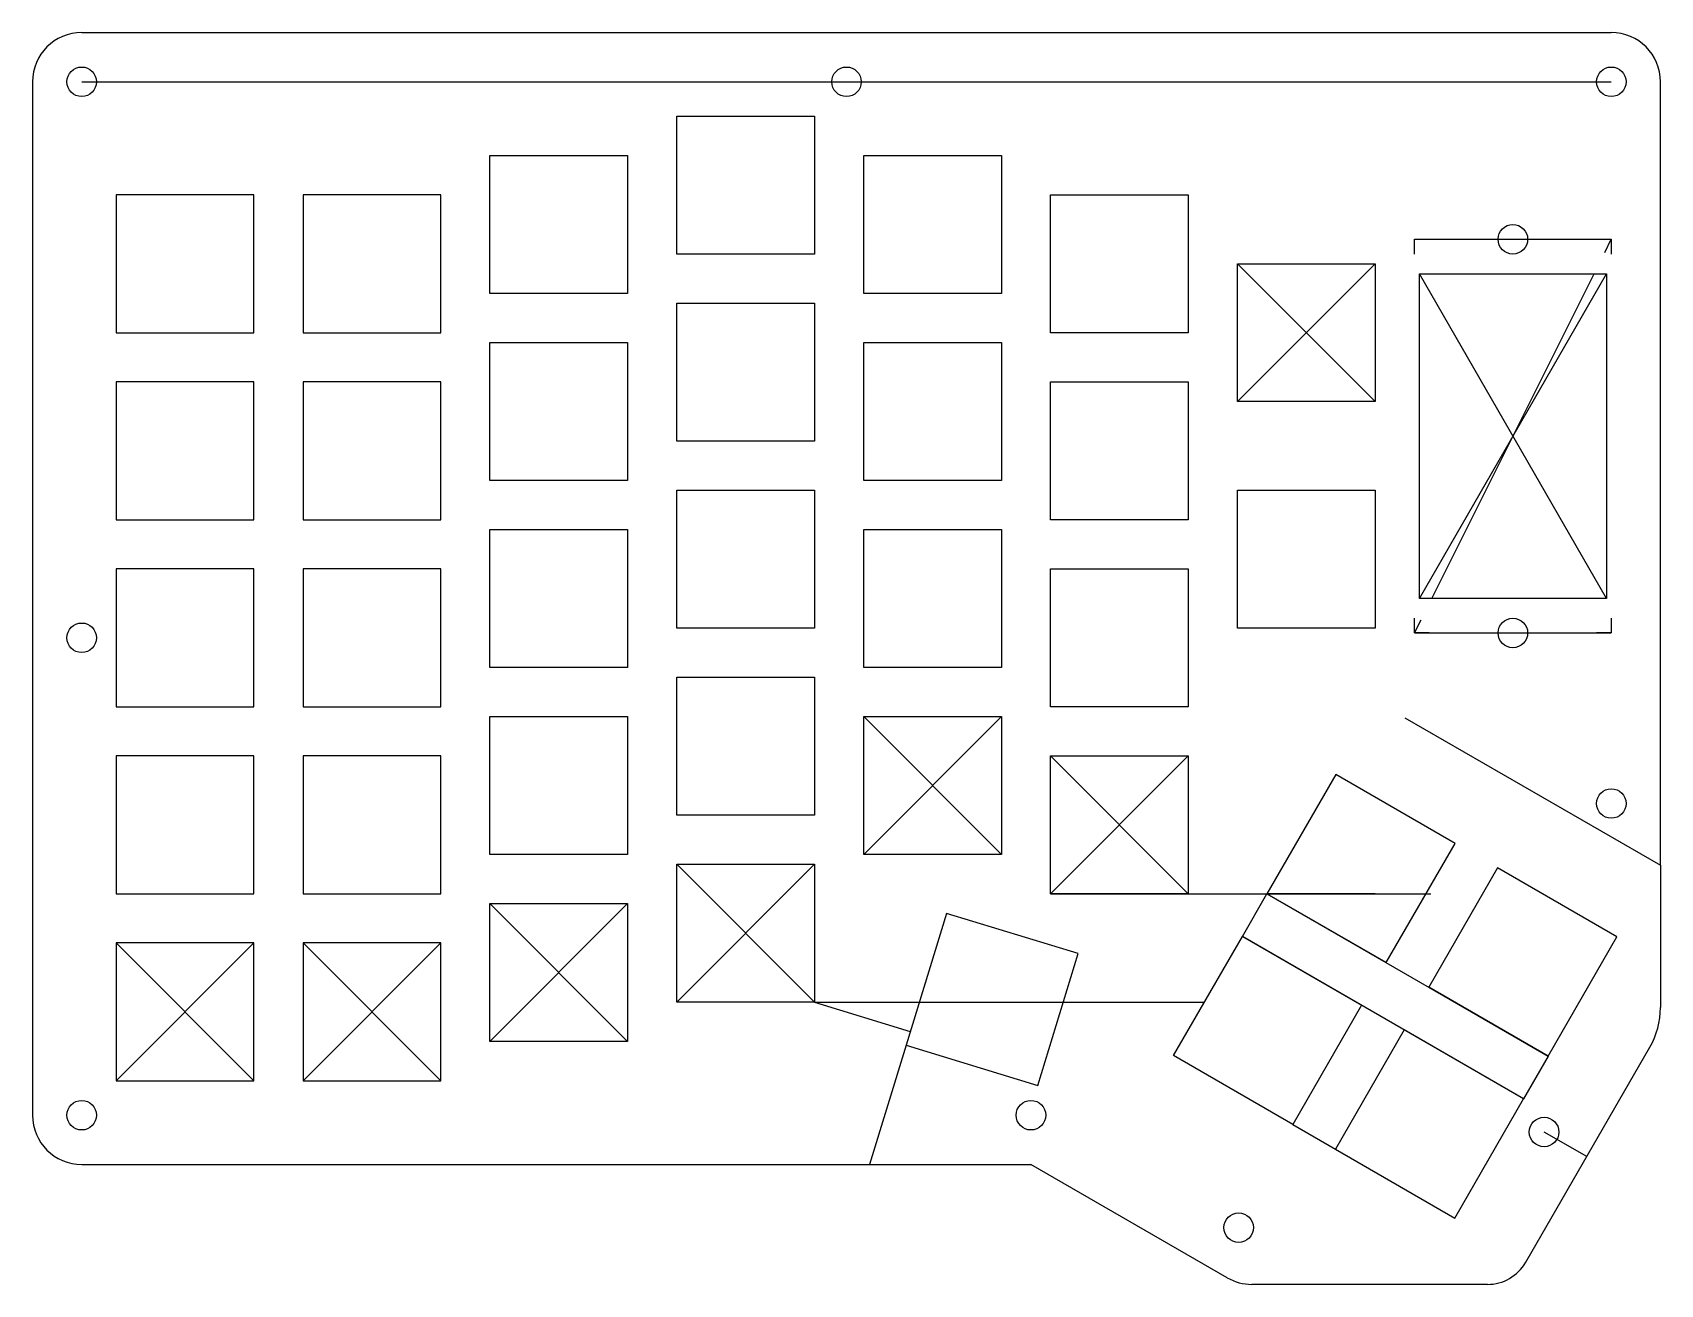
# Model space of a CAD drawing. Header units: millimetres. Extents: x -16 to 150, y -28 to 100.
import ezdxf

# ---------------------------------------------------------------- set-up
doc = ezdxf.new("R2010")
doc.units = ezdxf.units.MM
doc.layers.get('0').update_dxf_attribs({"linetype": 'CONTINUOUS'})

msp = doc.modelspace()

# ---------------------------------------------------------------- linework, layer by layer
for p, q in [((-10.5, 99.5), (126.45, 99.5)), ((-10.5, 99.5), (-10.5, 99.5)), ((126.45, 99.5), (145, 99.5)), ((-15.5, 94.5), (-15.5, 94.5)), ((-15.5, 94.5), (-15.5, 91)), ((-10.5, 94.5), (145, 94.5)), ((150, 14.89), (150, 94.5)), ((-15.5, 91), (-15.5, -10.5)), ((125, 77), (125, 78.5)), ((125, 78.5), (145, 78.5)), ((144.33, 77.16), (145, 78.5)), ((145, 78.5), (145, 77)), ((121, 62), (107, 76)), ((107, 62), (121, 76)), ((144.5, 42), (125.5, 75)), ((125.5, 42), (144.5, 75)), ((126.75, 42), (143.25, 75)), ((125, 38.5), (125, 40)), ((125, 38.5), (125.67, 39.84)), ((145, 40), (145, 38.5)), ((126.5, 38.5), (125, 38.5)), ((125, 38.5), (145, 38.5)), ((145, 38.5), (143.5, 38.5)), ((83, 16), (69, 30)), ((69, 16), (83, 30)), ((124.03, 29.88), (150, 14.89)), ((102, 12), (88, 26)), ((88, 12), (102, 26)), ((117, 24.12), (110, 12)), ((129.12, 17.12), (117, 24.12)), ((122.12, 5), (129.12, 17.12)), ((64, 1), (50, 15)), ((50, 1), (64, 15)), ((133.45, 14.62), (126.45, 2.5)), ((145.58, 7.62), (133.45, 14.62)), ((150, 14.89), (150, 0.43)), ((88, 12), (110, 12)), ((102, 12), (107, 12)), ((107, 12), (121, 12)), ((121, 12), (110, 12)), ((110, 12), (138.58, -4.5)), ((110, 12), (126.64, 12)), ((45, -3), (31, 11)), ((31, -3), (45, 11)), ((7, 7), (-7, -7)), ((-7, 7), (7, -7)), ((26, 7), (12, -7)), ((12, 7), (26, -7)), ((138.58, -4.5), (145.58, 7.62)), ((64, 1), (103.65, 1)), ((64, 1), (73.35, 1)), ((64, 1), (73.97, 1)), ((64, 1), (73.73, -1.98)), ((64, 1), (73.49, 1)), ((73.31, -3.38), (69.6, -15.5)), ((136.3, -25.44), (148.93, -3.57)), ((112.62, -11.45), (116.95, -13.95)), ((142.5, -14.71), (138.17, -12.21)), ((-10.5, -15.5), (69.6, -15.5)), ((69.6, -15.5), (86, -15.5)), ((105.96, -27.02), (86, -15.5)), ((132.41, -27.69), (108.46, -27.69))]:
    msp.add_line(p, q)
for points in [[(50, 91), (64, 91), (64, 77), (50, 77)], [(31, 73), (31, 87), (45, 87), (45, 73)], [(69, 73), (69, 87), (83, 87), (83, 73)], [(7, 83), (-7, 83), (-7, 69), (7, 69)], [(26, 83), (12, 83), (12, 69), (26, 69)], [(102, 69), (88, 69), (88, 83), (102, 83)], [(121, 62), (107, 62), (107, 76), (121, 76)], [(144.5, 42), (125.5, 42), (125.5, 75), (144.5, 75)], [(50, 72), (64, 72), (64, 58), (50, 58)], [(31, 54), (31, 68), (45, 68), (45, 54)], [(69, 54), (69, 68), (83, 68), (83, 54)], [(7, 64), (-7, 64), (-7, 50), (7, 50)], [(26, 64), (12, 64), (12, 50), (26, 50)], [(102, 50), (88, 50), (88, 64), (102, 64)], [(50, 53), (64, 53), (64, 39), (50, 39)], [(121, 39), (107, 39), (107, 53), (121, 53)], [(31, 35), (31, 49), (45, 49), (45, 35)], [(69, 35), (69, 49), (83, 49), (83, 35)], [(7, 45), (-7, 45), (-7, 31), (7, 31)], [(26, 45), (12, 45), (12, 31), (26, 31)], [(102, 31), (88, 31), (88, 45), (102, 45)], [(50, 34), (64, 34), (64, 20), (50, 20)], [(31, 16), (31, 30), (45, 30), (45, 16)], [(83, 16), (69, 16), (69, 30), (83, 30)], [(7, 26), (-7, 26), (-7, 12), (7, 12)], [(26, 26), (12, 26), (12, 12), (26, 12)], [(102, 12), (88, 12), (88, 26), (102, 26)], [(64, 1), (50, 1), (50, 15), (64, 15)], [(110, 12), (138.58, -4.5), (136.08, -8.83), (107.5, 7.67)], [(110, 12), (122.12, 5)], [(45, -3), (31, -3), (31, 11), (45, 11)], [(73.31, -3.38), (86.69, -7.47), (90.79, 5.92), (77.4, 10.01)], [(7, 7), (-7, 7), (-7, -7), (7, -7)], [(26, 7), (12, 7), (12, -7), (26, -7)], [(107.5, 7.67), (119.62, 0.67), (112.62, -11.45), (100.5, -4.45)], [(138.58, -4.5), (126.45, 2.5)], [(116.95, -13.95), (129.08, -20.95), (136.08, -8.83), (123.95, -1.83)]]:
    msp.add_lwpolyline(points, close=True)
for centre in [(-10.5, 94.5), (67.25, 94.5), (145, 94.5), (135, 78.5), (135, 38.5), (-10.5, 38.01), (145, 21.17), (-10.5, -10.5), (86, -10.5), (138.17, -12.21), (107.12, -21.92)]:
    msp.add_circle(centre, 1.5)
for centre, radius, start, end in [((-10.5, 94.5), 5, 90, 180), ((145, 94.5), 5, 0, 90), ((142, 0.43), 8, -30, 0), ((-10.5, -10.5), 5, 180, 270), ((132.41, -23.19), 4.5, 270, 330), ((108.46, -22.69), 5, 240, 270)]:
    msp.add_arc(centre, radius, start, end)

doc.saveas('drawing.dxf')
